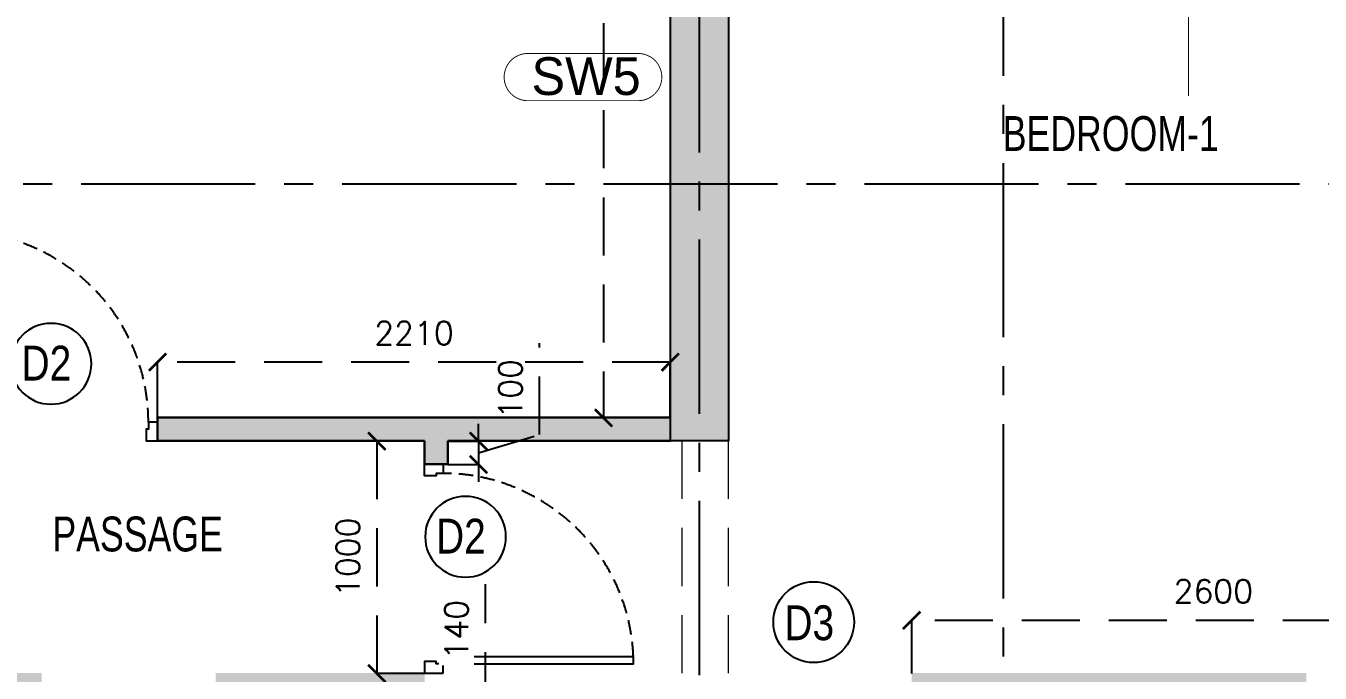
# Model space of a CAD drawing. Header units: millimetres. Extents: x 1124992 to 1258557, y -5767803 to -5695799.
# Drawn here: x 1210384 to 1215962, y -5706300 to -5703513 of the extents above; entities that cross this region are included whole.
import ezdxf
from ezdxf.enums import TextEntityAlignment as Align

# ---------------------------------------------------------------- set-up
doc = ezdxf.new("R2010")
doc.units = ezdxf.units.MM
doc.header["$LTSCALE"] = 1000
doc.header["$MEASUREMENT"] = 0
for name, pattern in [('$1$AUDIT_D_120904163729-0', [0]), ('$36$HIDDEN', [0.375, 0.25, -0.125]), ('2BHK-A - BACK$0$AUDIT_D_120904163729-0', [0]), ('2BHK-A - BACK$0$HIDDEN', [0.375, 0.25, -0.125]), ('AUDIT_D_120904163729-0', [0]), ('T8(T9 IS SIMILAR) - DIMENSION & TEXTING$0$HIDDEN', [0.375, 0.25, -0.125]), ('T8(T9 IS SIMILAR)$0$$0$HIDDEN', [0.375, 0.25, -0.125]), ('T8(T9 IS SIMILAR)$0$HIDDEN', [0.375, 0.25, -0.125]), ('T8_PROFILE SECTIONS$0$HIDDEN', [0.375, 0.25, -0.125]), ('T8_PROFILE SECTIONS$0$PHANTOM2', [1.25, 0.625, -0.125, 0.125, -0.125, 0.125, -0.125]), ('T8_REFUGE COLUMNS$0$CENTER2', [1.125, 0.75, -0.125, 0.125, -0.125])]:
    doc.linetypes.add(name, pattern=pattern)
doc.layers.get('0').update_dxf_attribs({"linetype": 'AUDIT_D_120904163729-0'})
for name, color, linetype in [('$0$A-HATCH -160', 251, '$1$AUDIT_D_120904163729-0'), ('$21$A-DIMENSIONS', 2, '$36$HIDDEN'), ('2BHK-A - BACK$0$A-DOOR-FULL', 2, 'Continuous'), ('2BHK-A - BACK$0$A-HATCH -160', 251, '2BHK-A - BACK$0$AUDIT_D_120904163729-0'), ('T8(T9 IS SIMILAR) - DIMENSION & TEXTING$0$A-DIMENSIONS', 2, 'T8(T9 IS SIMILAR) - DIMENSION & TEXTING$0$HIDDEN'), ('T8(T9 IS SIMILAR) - DIMENSION & TEXTING$1$a-window-no', 125, 'Continuous'), ('T8_PROFILE SECTIONS$0$A-PROFILE SECTIONS', 81, 'T8_PROFILE SECTIONS$0$PHANTOM2'), ('T8_REFUGE COLUMNS$0$A-CENTERLINE', 193, 'T8_REFUGE COLUMNS$0$CENTER2'), ('T8_REFUGE COLUMNS$0$A-RCC COLS', 3, 'Continuous'), ('T8_TYPICAL COLUMNS$0$A-RCC COLS', 3, 'Continuous')]:
    doc.layers.add(name, color=color, linetype=linetype)
for name, color, linetype, lineweight in [('2BHK-A - BACK$0$A-WALL- 160', 6, 'Continuous', 30), ('T8(T9 IS SIMILAR) - DIMENSION & TEXTING$0$a-Text', 4, 'Continuous', 0), ('T8(T9 IS SIMILAR)$0$D&W', 8, 'Continuous', 25), ('T8(T9 IS SIMILAR)$0$SCPL BEAM', 191, 'T8(T9 IS SIMILAR)$0$$0$HIDDEN', 13), ('T8_REFUGE COLUMNS$0$A-COLUMN NO size reduce', 81, 'Continuous', 25)]:
    doc.layers.add(name, color=color, linetype=linetype, lineweight=lineweight)
doc.layers.add('T8_REFUGE COLUMNS$1$COL-HATCH', color=7, linetype='Continuous', lineweight=25, true_color=0xa3a3a3)
doc.styles.add('T8(T9 IS SIMILAR) - DIMENSION & TEXTING$0$ARIAL ARROW', font='swisscl.ttf')
doc.styles.add('T8(T9 IS SIMILAR) - DIMENSION & TEXTING$0$Romans 1', font='romans.shx', dxfattribs={"height": 100})
doc.styles.add('T8(T9 IS SIMILAR) - DIMENSION & TEXTING$1$LODHA STANDERD', font='sanss___.ttf')
doc.styles.add('T8_REFUGE COLUMNS$0$STANDARD', font='GOTHIC.TTF')
doc.dimstyles.new('T8(T9 IS SIMILAR) - DIMENSION & TEXTING$0$ALPINE S', dxfattribs={"dimscale": 0, "dimtxt": 100, "dimasz": 75, "dimexe": 0, "dimexo": 0, "dimgap": 75, "dimtad": 1, "dimdec": 0, "dimzin": 0, "dimdsep": 46, "dimtxsty": 'T8(T9 IS SIMILAR) - DIMENSION & TEXTING$0$Romans 1', "dimblk": 'T8(T9 IS SIMILAR) - DIMENSION & TEXTING$0$_ArchTick', "dimcen": 0.09, "dimclrd": 256, "dimclre": 256, "dimclrt": 7, "dimadec": 0, "dimazin": 0, "dimtfac": 1, "dimtdec": 0, "dimtofl": 0, "dimtmove": 1, "dimatfit": 0, "dimldrblk": 'T8(T9 IS SIMILAR) - DIMENSION & TEXTING$0$_Open90', "dimfxl": 1, "dimtolj": 1, "dimtzin": 0, "dimarcsym": 0})

# ---------------------------------------------------------------- blocks, each defined once
blk = doc.blocks.new('T8(T9 IS SIMILAR) - DIMENSION & TEXTING$1$WINDOW TAG')
at = {"layer": 'T8(T9 IS SIMILAR) - DIMENSION & TEXTING$1$a-window-no'}
blk.add_circle((0, 0), 174.1, dxfattribs=at)
at = {"layer": 'T8(T9 IS SIMILAR) - DIMENSION & TEXTING$1$a-window-no', "style": 'T8(T9 IS SIMILAR) - DIMENSION & TEXTING$1$LODHA STANDERD'}
blk.add_attdef('WINDOW', text='', height=150, dxfattribs=at).set_placement((11.3, 2.8), align=Align.MIDDLE_CENTER)
blk = doc.blocks.new('T8(T9 IS SIMILAR) - DIMENSION & TEXTING$0$_ArchTick')
at = {"color": 0, "linetype": 'ByBlock', "const_width": 0.15}
blk.add_lwpolyline([(-0.5, -0.5), (0.5, 0.5)], dxfattribs=at)
blk = doc.blocks.new('*D412')
at = {"layer": 'T8(T9 IS SIMILAR) - DIMENSION & TEXTING$0$A-DIMENSIONS', "linetype": 'T8(T9 IS SIMILAR) - DIMENSION & TEXTING$0$HIDDEN', "lineweight": -2, "transparency": 16777216}
for p, q in [((1214202.2, -5706301.3), (1214202.2, -5706072.7)), ((1216802.1, -5706300.9), (1216802.1, -5706072.7))]:
    blk.add_line(p, q, dxfattribs=at)
at = {"layer": 'T8(T9 IS SIMILAR) - DIMENSION & TEXTING$0$A-DIMENSIONS', "lineweight": -2, "transparency": 16777216}
blk.add_line((1216802.1, -5706072.7), (1214202.2, -5706072.7), dxfattribs=at)
at = {"layer": 'T8(T9 IS SIMILAR) - DIMENSION & TEXTING$0$A-DIMENSIONS', "linetype": 'ByBlock', "lineweight": -2, "transparency": 16777216, "xscale": 75, "yscale": 75, "zscale": 75, "rotation": 180}
blk.add_blockref('T8(T9 IS SIMILAR) - DIMENSION & TEXTING$0$_ArchTick', (1214202.2, -5706072.7), dxfattribs=at)
at = {"layer": 'T8(T9 IS SIMILAR) - DIMENSION & TEXTING$0$A-DIMENSIONS', "linetype": 'ByBlock', "lineweight": -2, "transparency": 16777216, "xscale": 75, "yscale": 75, "zscale": 75}
blk.add_blockref('T8(T9 IS SIMILAR) - DIMENSION & TEXTING$0$_ArchTick', (1216802.1, -5706072.7), dxfattribs=at)
at = {"layer": 'T8(T9 IS SIMILAR) - DIMENSION & TEXTING$0$A-DIMENSIONS', "color": 7, "linetype": 'ByBlock', "transparency": 16777216, "insert": (1215502.1, -5705947.7), "char_height": 100, "attachment_point": 5, "style": 'T8(T9 IS SIMILAR) - DIMENSION & TEXTING$0$Romans 1'}
blk.add_mtext('\\A1;2600', dxfattribs=at)
blk = doc.blocks.new('T8(T9 IS SIMILAR) - DIMENSION & TEXTING$0$_Open90')
at = {"color": 0, "linetype": 'ByBlock', "lineweight": -2}
for p, q in [((0, 0), (-1, 0)), ((-0.5, 0.5), (0, 0)), ((0, 0), (-0.5, -0.5))]:
    blk.add_line(p, q, dxfattribs=at)
blk = doc.blocks.new('*D414')
at = {"layer": 'T8(T9 IS SIMILAR) - DIMENSION & TEXTING$0$A-DIMENSIONS', "linetype": 'T8(T9 IS SIMILAR) - DIMENSION & TEXTING$0$HIDDEN', "lineweight": -2, "transparency": 16777216}
for p, q in [((1212102.3, -5705301.3), (1211897, -5705301.3)), ((1212102.3, -5706301.3), (1211897, -5706301.3))]:
    blk.add_line(p, q, dxfattribs=at)
at = {"layer": 'T8(T9 IS SIMILAR) - DIMENSION & TEXTING$0$A-DIMENSIONS', "lineweight": -2, "transparency": 16777216}
blk.add_line((1211897, -5705301.3), (1211897, -5706301.3), dxfattribs=at)
at = {"layer": 'T8(T9 IS SIMILAR) - DIMENSION & TEXTING$0$A-DIMENSIONS', "linetype": 'ByBlock', "lineweight": -2, "transparency": 16777216, "xscale": 75, "yscale": 75, "zscale": 75}
for p, rotation in [((1211897, -5705301.3), 90), ((1211897, -5706301.3), 270)]:
    blk.add_blockref('T8(T9 IS SIMILAR) - DIMENSION & TEXTING$0$_ArchTick', p, dxfattribs=dict(at, rotation=rotation))
at = {"layer": 'T8(T9 IS SIMILAR) - DIMENSION & TEXTING$0$A-DIMENSIONS', "color": 7, "linetype": 'ByBlock', "transparency": 16777216, "insert": (1211772, -5705801.3), "char_height": 100, "attachment_point": 5, "rotation": 90, "style": 'T8(T9 IS SIMILAR) - DIMENSION & TEXTING$0$Romans 1'}
blk.add_mtext('\\A1;1000', dxfattribs=at)
blk = doc.blocks.new('*D415')
at = {"layer": 'T8(T9 IS SIMILAR) - DIMENSION & TEXTING$0$A-DIMENSIONS', "lineweight": -2, "transparency": 16777216}
for p, q in [((1212597.7, -5705272.6), (1212597.7, -5704879.7)), ((1212335.2, -5705301.3), (1212335.2, -5705226.3)), ((1212335.2, -5705351.3), (1212597.7, -5705272.6)), ((1212335.2, -5705301.3), (1212335.2, -5705401.3)), ((1212335.2, -5705401.3), (1212335.2, -5705476.3))]:
    blk.add_line(p, q, dxfattribs=at)
at = {"layer": 'T8(T9 IS SIMILAR) - DIMENSION & TEXTING$0$A-DIMENSIONS', "linetype": 'T8(T9 IS SIMILAR) - DIMENSION & TEXTING$0$HIDDEN', "lineweight": -2, "transparency": 16777216}
for p, q in [((1212202.3, -5705301.3), (1212335.2, -5705301.3)), ((1212202.3, -5705401.3), (1212335.2, -5705401.3))]:
    blk.add_line(p, q, dxfattribs=at)
at = {"layer": 'T8(T9 IS SIMILAR) - DIMENSION & TEXTING$0$A-DIMENSIONS', "linetype": 'ByBlock', "lineweight": -2, "transparency": 16777216, "xscale": 75, "yscale": 75, "zscale": 75}
for p, rotation in [((1212335.2, -5705301.3), 270), ((1212335.2, -5705401.3), 90)]:
    blk.add_blockref('T8(T9 IS SIMILAR) - DIMENSION & TEXTING$0$_ArchTick', p, dxfattribs=dict(at, rotation=rotation))
at = {"layer": 'T8(T9 IS SIMILAR) - DIMENSION & TEXTING$0$A-DIMENSIONS', "color": 7, "linetype": 'ByBlock', "transparency": 16777216, "insert": (1212472.7, -5705076.1), "char_height": 100, "attachment_point": 5, "rotation": 90, "style": 'T8(T9 IS SIMILAR) - DIMENSION & TEXTING$0$Romans 1'}
blk.add_mtext('\\A1;100', dxfattribs=at)
blk = doc.blocks.new('*D416')
at = {"layer": 'T8(T9 IS SIMILAR) - DIMENSION & TEXTING$0$A-DIMENSIONS', "linetype": 'T8(T9 IS SIMILAR) - DIMENSION & TEXTING$0$HIDDEN', "lineweight": -2, "transparency": 16777216}
for p, q in [((1210952.2, -5705201.3), (1210952.2, -5704961)), ((1213161.8, -5705201.3), (1213161.8, -5704961))]:
    blk.add_line(p, q, dxfattribs=at)
at = {"layer": 'T8(T9 IS SIMILAR) - DIMENSION & TEXTING$0$A-DIMENSIONS', "lineweight": -2, "transparency": 16777216}
blk.add_line((1213161.8, -5704961), (1210952.2, -5704961), dxfattribs=at)
at = {"layer": 'T8(T9 IS SIMILAR) - DIMENSION & TEXTING$0$A-DIMENSIONS', "linetype": 'ByBlock', "lineweight": -2, "transparency": 16777216, "xscale": 75, "yscale": 75, "zscale": 75, "rotation": 180}
blk.add_blockref('T8(T9 IS SIMILAR) - DIMENSION & TEXTING$0$_ArchTick', (1210952.2, -5704961), dxfattribs=at)
at = {"layer": 'T8(T9 IS SIMILAR) - DIMENSION & TEXTING$0$A-DIMENSIONS', "linetype": 'ByBlock', "lineweight": -2, "transparency": 16777216, "xscale": 75, "yscale": 75, "zscale": 75}
blk.add_blockref('T8(T9 IS SIMILAR) - DIMENSION & TEXTING$0$_ArchTick', (1213161.8, -5704961), dxfattribs=at)
at = {"layer": 'T8(T9 IS SIMILAR) - DIMENSION & TEXTING$0$A-DIMENSIONS', "color": 7, "linetype": 'ByBlock', "transparency": 16777216, "insert": (1212057, -5704836), "char_height": 100, "attachment_point": 5, "style": 'T8(T9 IS SIMILAR) - DIMENSION & TEXTING$0$Romans 1'}
blk.add_mtext('\\A1;2210', dxfattribs=at)
blk = doc.blocks.new('*D419')
at = {"layer": 'T8(T9 IS SIMILAR) - DIMENSION & TEXTING$0$A-DIMENSIONS', "linetype": 'T8(T9 IS SIMILAR) - DIMENSION & TEXTING$0$HIDDEN', "lineweight": -2, "transparency": 16777216}
for p, q in [((1213016.9, -5701251.3), (1212874.1, -5701251.3)), ((1213016.9, -5705201.3), (1212874.1, -5705201.3))]:
    blk.add_line(p, q, dxfattribs=at)
at = {"layer": 'T8(T9 IS SIMILAR) - DIMENSION & TEXTING$0$A-DIMENSIONS', "lineweight": -2, "transparency": 16777216}
blk.add_line((1212874.1, -5701251.3), (1212874.1, -5705201.3), dxfattribs=at)
at = {"layer": 'T8(T9 IS SIMILAR) - DIMENSION & TEXTING$0$A-DIMENSIONS', "linetype": 'ByBlock', "lineweight": -2, "transparency": 16777216, "xscale": 75, "yscale": 75, "zscale": 75}
for p, rotation in [((1212874.1, -5701251.3), 90), ((1212874.1, -5705201.3), 270)]:
    blk.add_blockref('T8(T9 IS SIMILAR) - DIMENSION & TEXTING$0$_ArchTick', p, dxfattribs=dict(at, rotation=rotation))
at = {"layer": 'T8(T9 IS SIMILAR) - DIMENSION & TEXTING$0$A-DIMENSIONS', "color": 7, "linetype": 'ByBlock', "transparency": 16777216, "insert": (1212749.1, -5703226.3), "char_height": 100, "attachment_point": 5, "rotation": 90, "style": 'T8(T9 IS SIMILAR) - DIMENSION & TEXTING$0$Romans 1'}
blk.add_mtext('\\A1;3950', dxfattribs=at)
blk = doc.blocks.new('*D252')
at = {"layer": 'T8(T9 IS SIMILAR) - DIMENSION & TEXTING$0$A-DIMENSIONS', "lineweight": -2, "transparency": 16777216}
for p, q in [((1212365.1, -5706459.9), (1212365.1, -5705917)), ((1212365.1, -5706599.9), (1212365.1, -5706674.9))]:
    blk.add_line(p, q, dxfattribs=at)
at = {"layer": 'T8(T9 IS SIMILAR) - DIMENSION & TEXTING$0$A-DIMENSIONS', "linetype": 'T8(T9 IS SIMILAR) - DIMENSION & TEXTING$0$HIDDEN', "lineweight": -2, "transparency": 16777216}
for p, q in [((1212262.5, -5706459.9), (1212365.1, -5706459.9)), ((1212262.5, -5706599.9), (1212365.1, -5706599.9))]:
    blk.add_line(p, q, dxfattribs=at)
at = {"layer": 'T8(T9 IS SIMILAR) - DIMENSION & TEXTING$0$A-DIMENSIONS', "linetype": 'ByBlock', "lineweight": -2, "transparency": 16777216, "xscale": 75, "yscale": 75, "zscale": 75}
for p, rotation in [((1212365.1, -5706459.9), 270), ((1212365.1, -5706599.9), 90)]:
    blk.add_blockref('T8(T9 IS SIMILAR) - DIMENSION & TEXTING$0$_ArchTick', p, dxfattribs=dict(at, rotation=rotation))
at = {"layer": 'T8(T9 IS SIMILAR) - DIMENSION & TEXTING$0$A-DIMENSIONS', "color": 7, "linetype": 'ByBlock', "transparency": 16777216, "insert": (1212240.1, -5706113.4), "char_height": 100, "attachment_point": 5, "rotation": 90, "style": 'T8(T9 IS SIMILAR) - DIMENSION & TEXTING$0$Romans 1', "bg_fill": 3, "box_fill_scale": 1.25, "bg_fill_color": 256, "bg_fill_true_color": 13158600, "bg_fill_transparency": 0}
blk.add_mtext('\\A1;140', dxfattribs=at)
blk = doc.blocks.new('T8_REFUGE COLUMNS')
at = {"layer": 'T8_REFUGE COLUMNS$1$COL-HATCH', "linetype": 'ByBlock'}
h = blk.add_hatch(color=256, dxfattribs=at)
h.dxf.hatch_style = 1
h.paths.add_polyline_path([(1213162.1, -5701089.9), (1213412.1, -5701089.9), (1213412.1, -5705299.9), (1213162.1, -5705299.9)])
at = {"layer": 'T8_REFUGE COLUMNS$0$A-CENTERLINE'}
for p, q in [((1214597.1, -5722853.5), (1214597.1, -5698299.6)), ((1213287.1, -5728808.5), (1213287.1, -5698573.6)), ((1218123.2, -5704194.9), (1182156.9, -5704194.9))]:
    blk.add_line(p, q, dxfattribs=at)
at = {"layer": 'T8_REFUGE COLUMNS$0$A-COLUMN NO size reduce', "linetype": 'ByBlock', "const_width": 3.9}
blk.add_lwpolyline([(1212547.2, -5703835.1, -1), (1212547.2, -5703631.9), (1213023.6, -5703631.9, -1), (1213023.6, -5703835.1)], format="xyb", close=True, dxfattribs=at)
at = {"layer": 'T8_REFUGE COLUMNS$0$A-RCC COLS', "linetype": 'ByBlock'}
blk.add_lwpolyline([(1213162.1, -5701089.9), (1213412.1, -5701089.9), (1213412.1, -5705299.9), (1213162.1, -5705299.9)], close=True, dxfattribs=at)
at = {"layer": 'T8_REFUGE COLUMNS$0$A-COLUMN NO size reduce', "linetype": 'ByBlock', "insert": (1212563.4, -5703648.1), "char_height": 162.5, "attachment_point": 1, "style": 'T8_REFUGE COLUMNS$0$STANDARD'}
blk.add_mtext_dynamic_manual_height_columns('SW5', width=1745.453, gutter_width=500, heights=[0], dxfattribs=at)
blk = doc.blocks.new('T8_TYPICAL COLUMNS')
at = {"layer": 'T8_TYPICAL COLUMNS$0$A-RCC COLS', "linetype": 'ByBlock'}
blk.add_blockref('T8_REFUGE COLUMNS', (0, 0), dxfattribs=at)
blk = doc.blocks.new('*U670')
for points in [[(0, 0), (0, 820), (-30, 820), (-30, 0)], [(-860, 0), (-820, 0), (-820, -30), (-810, -30), (-810, -80), (-860, -80)], [(40, 0), (0, 0), (0, -30), (-10, -30), (-10, -80), (40, -80)]]:
    blk.add_lwpolyline(points, close=True)
at = {"color": 0, "linetype": 'ByBlock', "ltscale": 0.25}
blk.add_arc((1.2, -0.5), 821.2, 92.373, 179.9653, dxfattribs=at)
blk = doc.blocks.new('*U668')
for points in [[(0, 0), (0, 820), (30, 820), (30, 0)], [(-40, 0), (0, 0), (0, -30), (10, -30), (10, -80), (-40, -80)], [(860, 0), (820, 0), (820, -30), (810, -30), (810, -80), (860, -80)]]:
    blk.add_lwpolyline(points, close=True)
at = {"color": 0, "linetype": 'ByBlock', "ltscale": 0.25}
blk.add_arc((-1.2, -0.5), 821.2, 0.0347, 87.627, dxfattribs=at)
blk = doc.blocks.new('2BHK-A - BACK')
at = {"layer": '2BHK-A - BACK$0$A-HATCH -160', "linetype": 'ByBlock'}
h = blk.add_hatch(dxfattribs=at)
h.set_pattern_fill('ZIGZAG', color=256, scale=250)
h.set_pattern_definition([(9e-15, (-0.22, 0.45), (31.25, 31.25), [31.25, -31.25]), (90, (31.03, 0.45), (-31.25, 31.25), [31.25, -31.25])])
h.paths.add_polyline_path([(1196642.1, -5706299.9), (1198342.2, -5706299.9), (1198342.2, -5706399.9), (1196642.1, -5706399.9)])
h.paths.add_polyline_path([(1199382.6, -5705299.9), (1199382.6, -5705199.9), (1201592.2, -5705199.9), (1201592.2, -5705299.9), (1200442.1, -5705299.9), (1200442.1, -5705399.9), (1200342.1, -5705399.9), (1200342.1, -5705299.9)])
h.paths.add_polyline_path([(1200442.1, -5706399.9), (1201341.8, -5706399.9), (1201341.8, -5706299.9), (1200442.1, -5706299.9)])
h.paths.add_polyline_path([(1202091.8, -5706299.9), (1202691.8, -5706299.9), (1202691.8, -5706399.9), (1202091.8, -5706399.9)])
h.paths.add_polyline_path([(1204892.1, -5708749.5), (1204992.1, -5708749.5), (1204992.1, -5707999.9), (1204892.1, -5707999.9)])
h.paths.add_polyline_path([(1204892.1, -5709649.5), (1204992.1, -5709649.5), (1204992.1, -5710549.5), (1204892.1, -5710549.5)])
h.paths.add_polyline_path([(1200142, -5708600.5), (1200257, -5708600.5), (1200257.1, -5708700.5), (1200042, -5708700.5), (1200042, -5708099.9), (1200142, -5708099.9)])
h.paths.add_polyline_path([(1202792.1, -5701189.9), (1203427.1, -5701189.9), (1203427.1, -5701089.9), (1202792.1, -5701089.9)])
at = {"layer": '2BHK-A - BACK$0$A-WALL- 160', "linetype": 'ByBlock'}
for p, q in [((1199382.6, -5705199.9), (1201592.2, -5705199.9)), ((1201592.2, -5705299.9), (1201592.2, -5705199.9)), ((1199382.6, -5705299.9), (1200342.1, -5705299.9)), ((1200342.1, -5705399.9), (1200342.1, -5705299.9)), ((1200442.1, -5705299.9), (1201592.2, -5705299.9)), ((1200442.1, -5705299.9), (1200442.1, -5705399.9)), ((1200442.1, -5705399.9), (1200342.1, -5705399.9))]:
    blk.add_line(p, q, dxfattribs=at)
at = {"layer": '2BHK-A - BACK$0$A-DOOR-FULL', "linetype": '2BHK-A - BACK$0$HIDDEN', "xscale": -1}
blk.add_blockref('*U668', (1202452.2, -5705219.9), dxfattribs=at)
at = {"layer": '2BHK-A - BACK$0$A-DOOR-FULL', "linetype": '2BHK-A - BACK$0$HIDDEN', "xscale": -1, "rotation": 90}
blk.add_blockref('*U670', (1200362.1, -5706259.9), dxfattribs=at)
blk = doc.blocks.new('T8(T9 IS SIMILAR)')
at = {"layer": 'T8(T9 IS SIMILAR)$0$SCPL BEAM', "linetype": 'T8(T9 IS SIMILAR)$0$HIDDEN'}
for p, q in [((1213211.7, -5705300, -0.1), (1213211.7, -5706299.7, -0.1)), ((1213411.7, -5705300, -0.1), (1213411.7, -5706299.7, -0.1))]:
    blk.add_line(p, q, dxfattribs=at)
at = {"layer": 'T8(T9 IS SIMILAR)$0$D&W', "linetype": 'ByBlock'}
blk.add_blockref('T8_TYPICAL COLUMNS', (0, 0), dxfattribs=at)
at = {"layer": 'T8(T9 IS SIMILAR)$0$D&W', "linetype": 'ByBlock', "xscale": -1}
blk.add_blockref('2BHK-A - BACK', (2412544.6, 0), dxfattribs=at)
blk = doc.blocks.new('T8_PROFILE SECTIONS$0$MH')
at = {"layer": 'T8_PROFILE SECTIONS$0$A-PROFILE SECTIONS', "linetype": 'T8_PROFILE SECTIONS$0$HIDDEN', "ltscale": 2}
h = blk.add_hatch(color=256, dxfattribs=at)
h.dxf.hatch_style = 1
h.paths.add_polyline_path([(1140339.1, -5697424.8), (1140519.9, -5697528.1), (1140339.1, -5697631.3)])
at = {"layer": 'T8_PROFILE SECTIONS$0$A-PROFILE SECTIONS', "linetype": 'T8_PROFILE SECTIONS$0$HIDDEN', "ltscale": 2, "const_width": 5}
blk.add_lwpolyline([(1140339.1, -5697424.8), (1140339.1, -5697424.8), (1140519.9, -5697528.1), (1140339.1, -5697631.3)], close=True, dxfattribs=at)
blk.add_lwpolyline([(1140339.1, -5697424.8), (1140339.1, -5700565.7)], dxfattribs=at)
blk = doc.blocks.new('PROFILE SECTION LINE T9')
at = {"layer": 'T8_PROFILE SECTIONS$0$A-PROFILE SECTIONS', "linetype": 'ByBlock'}
blk.add_blockref('T8_PROFILE SECTIONS$0$MH', (-1110662.5, 5708367, 0), dxfattribs=at)
blk = doc.blocks.new('T8(T9 IS SIMILAR) - DIMENSION & TEXTING')
at = {"layer": 'T8(T9 IS SIMILAR) - DIMENSION & TEXTING$1$a-window-no'}
ref = blk.add_blockref('T8(T9 IS SIMILAR) - DIMENSION & TEXTING$1$WINDOW TAG', (1210492.7, -5704967.9), dxfattribs=dict(at, xscale=-1))
ref.add_attrib('WINDOW', 'D2', dxfattribs={"height": 150, "style": 'T8(T9 IS SIMILAR) - DIMENSION & TEXTING$1$LODHA STANDERD', "width": 0.8}).set_placement((1210472.8, -5704965.1), align=Align.MIDDLE_CENTER)
ref = blk.add_blockref('T8(T9 IS SIMILAR) - DIMENSION & TEXTING$1$WINDOW TAG', (1212279.2, -5705712.8), dxfattribs=dict(at, xscale=-1))
ref.add_attrib('WINDOW', 'D2', dxfattribs={"height": 150, "style": 'T8(T9 IS SIMILAR) - DIMENSION & TEXTING$1$LODHA STANDERD', "width": 0.8}).set_placement((1212259.3, -5705710), align=Align.MIDDLE_CENTER)
ref = blk.add_blockref('T8(T9 IS SIMILAR) - DIMENSION & TEXTING$1$WINDOW TAG', (1213779.9, -5706080.3), dxfattribs=dict(at, rotation=180))
ref.add_attrib('WINDOW', 'D3', dxfattribs={"height": 150, "style": 'T8(T9 IS SIMILAR) - DIMENSION & TEXTING$1$LODHA STANDERD', "width": 0.8}).set_placement((1213760.5, -5706083.1), align=Align.MIDDLE_CENTER)
at = {"layer": 'T8(T9 IS SIMILAR) - DIMENSION & TEXTING$0$a-Text', "style": 'T8(T9 IS SIMILAR) - DIMENSION & TEXTING$0$ARIAL ARROW'}
for s, p in [('BEDROOM-1', (1214594.3, -5704051.6)), ('PASSAGE', (1210498.6, -5705775.8))]:
    blk.add_text(s, height=150, dxfattribs=at).set_placement(p)
at = {"layer": 'T8(T9 IS SIMILAR) - DIMENSION & TEXTING$0$A-DIMENSIONS', "linetype": 'ByBlock'}
for base, p1, p2, angle, picture, middle in [((1212874.1, -5705201.3), (1213016.9, -5701251.3), (1213016.9, -5705201.3), 270, '*D419', (1212749.1, -5703226.3)), ((1210952.2, -5704961), (1213161.8, -5705201.3), (1210952.2, -5705201.3), 180, '*D416', (1212057, -5704836)), ((1212335.2, -5705401.3), (1212202.3, -5705301.3), (1212202.3, -5705401.3), 270, '*D415', (1212472.7, -5705197.6)), ((1211897, -5706301.3), (1212102.3, -5705301.3), (1212102.3, -5706301.3), 270, '*D414', (1211772, -5705801.3)), ((1214202.2, -5706072.7), (1216802.1, -5706300.9), (1214202.2, -5706301.3), 180, '*D412', (1215502.1, -5705947.7))]:
    dim = blk.add_linear_dim(base=base, p1=p1, p2=p2, angle=angle, dimstyle='T8(T9 IS SIMILAR) - DIMENSION & TEXTING$0$ALPINE S', override={"dimscale": 1, "dimfxl": 5, "dimarcsym": 1}, dxfattribs=at)
    dim.commit()
    dim.dimension.update_dxf_attribs({"geometry": picture, "text_midpoint": middle})
dim = blk.add_linear_dim(base=(1212365.1, -5706459.9), p1=(1212262.5, -5706599.9), p2=(1212262.5, -5706459.9), angle=90, dimstyle='T8(T9 IS SIMILAR) - DIMENSION & TEXTING$0$ALPINE S', override={"dimscale": 1, "dimtmove": 0, "dimfxl": 5, "dimtfill": 1, "dimarcsym": 1}, dxfattribs=at)
dim.commit()
dim.dimension.update_dxf_attribs({"geometry": '*D252', "text_midpoint": (1212365.1, -5706113.4), "dimtype": 128})

msp = doc.modelspace()

# ---------------------------------------------------------------- block references
at = {"layer": '$21$A-DIMENSIONS', "linetype": 'ByBlock'}
msp.add_blockref('T8(T9 IS SIMILAR)', (0, 0), dxfattribs=at)

# ---------------------------------------------------------------- next in the draw order: block references
at = {"layer": '$0$A-HATCH -160', "linetype": 'ByBlock'}
msp.add_blockref('T8(T9 IS SIMILAR) - DIMENSION & TEXTING', (0, 0), dxfattribs=at)

# ---------------------------------------------------------------- next in the draw order: block references
at = {"layer": 'T8_PROFILE SECTIONS$0$A-PROFILE SECTIONS', "linetype": 'ByBlock'}
msp.add_blockref('PROFILE SECTION LINE T9', (1185718.17, -5711615.765, -0.024), dxfattribs=at)

doc.saveas('drawing.dxf')
